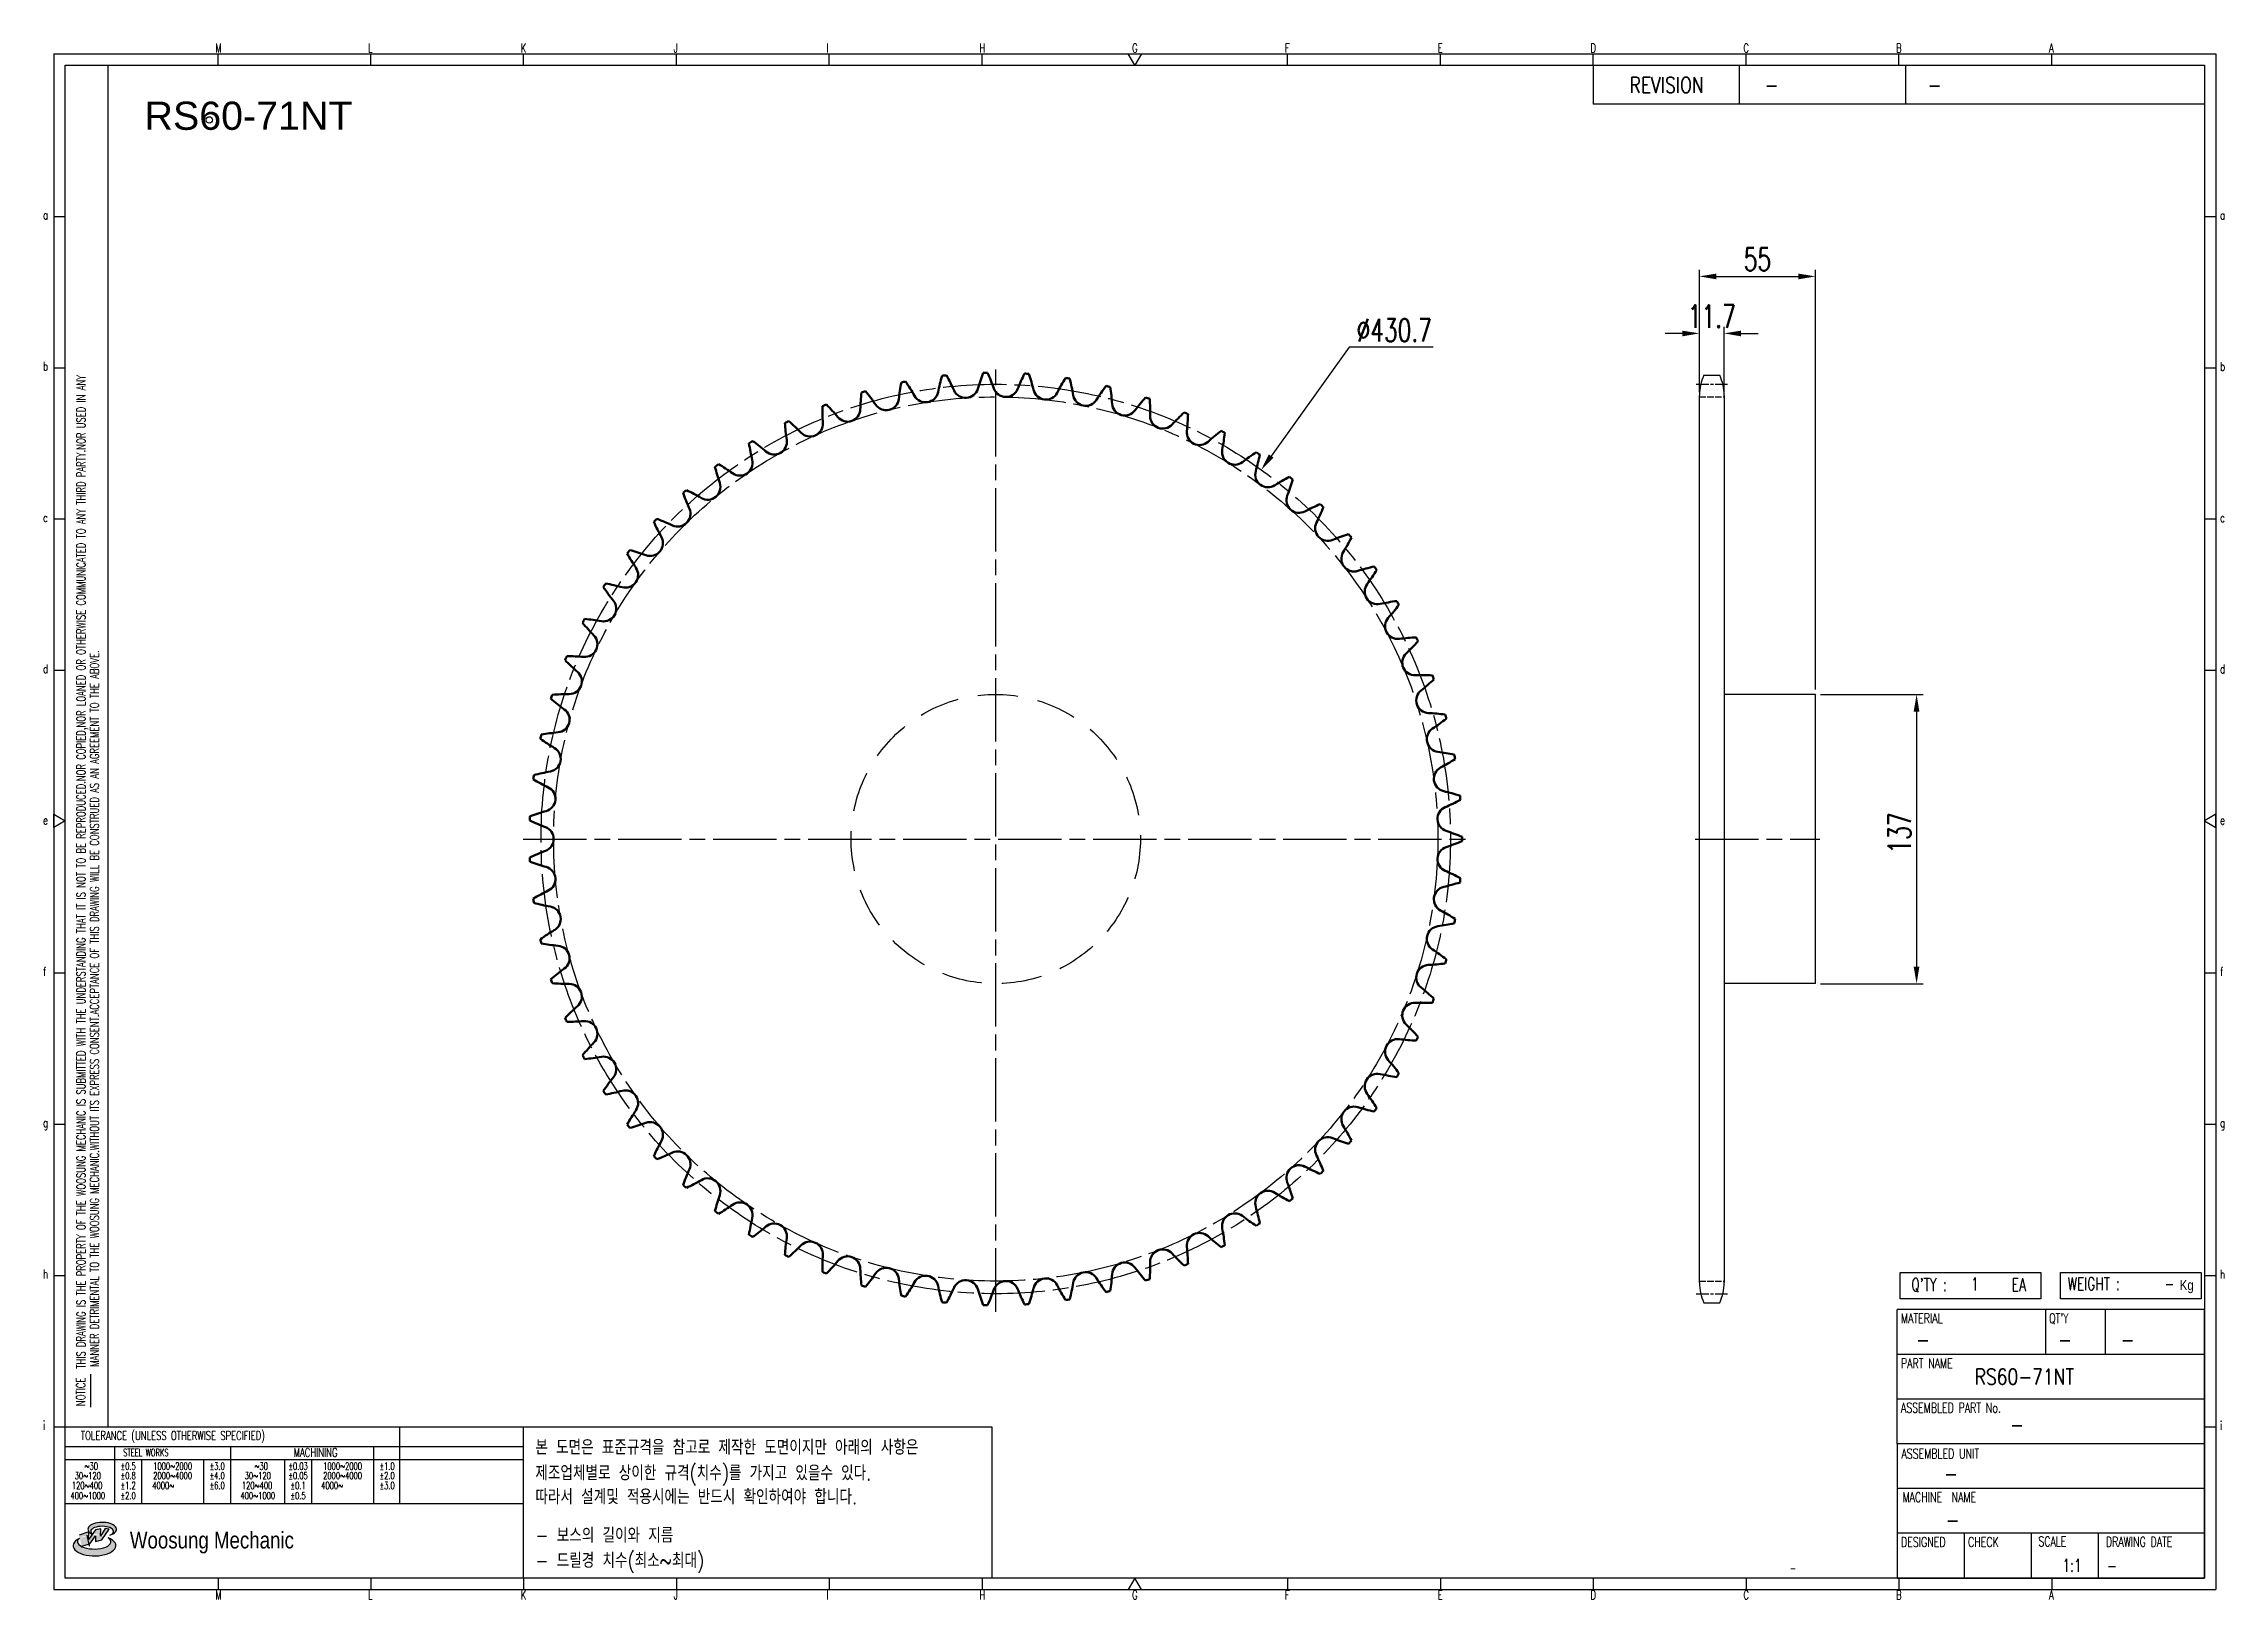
# Model space of a CAD drawing. Header units: millimetres. Extents: x 24038 to 25071, y 27 to 764.
import ezdxf
from ezdxf.enums import TextEntityAlignment as Align

# ---------------------------------------------------------------- set-up
doc = ezdxf.new("R2010")
doc.units = ezdxf.units.MM
for name, pattern in [('AM_ISO02W050', [7.5, 6, -1.5]), ('AM_ISO02W050x2', [3.75, 3, -0.75]), ('AM_ISO08W050', [18, 12, -1.5, 3, -1.5]), ('AM_ISO08W050x2', [9, 6, -0.75, 1.5, -0.75]), ('HIDDEN', [9.525, 6.35, -3.175])]:
    doc.linetypes.add(name, pattern=pattern)
for name, color, linetype, lineweight in [('AM_0N', 7, 'Continuous', 50), ('AM_3N', 6, 'AM_ISO02W050', 25), ('AM_7', 4, 'AM_ISO08W050', 25), ('AM_7N', 4, 'AM_ISO08W050', 25)]:
    doc.layers.add(name, color=color, linetype=linetype, lineweight=lineweight)
for name, color, linetype in [('HL', 2, 'HIDDEN'), ('S-DIM', 7, 'Continuous'), ('TITLE', 7, 'Continuous'), ('도면레이아웃', 7, 'Continuous')]:
    doc.layers.add(name, color=color, linetype=linetype)
doc.styles.add('HAN', font='ROMANS.shx', dxfattribs={"width": 0.7, "bigfont": 'whgtxt.shx'})
doc.styles.add('HKD_ST2', font='romans.shx', dxfattribs={"width": 0.7, "height": 4, "bigfont": '@extfont2.shx'})
doc.styles.add('HSG', font='SIMPLEX.shx', dxfattribs={"width": 0.7, "bigfont": 'HSG.shx'})
doc.styles.add('ROMANS', font='romans.shx', dxfattribs={"width": 0.7, "bigfont": 'whgtxt.shx'})
doc.styles.add('SLDTEXTSTYLE4', font='arial.ttf', dxfattribs={"width": 0.8})
doc.styles.get("Standard").update_dxf_attribs({"font": 'arial.ttf'})
doc.dimstyles.new('APP23', dxfattribs={"dimscale": 4.5, "dimtxt": 2.4, "dimasz": 1.8, "dimexe": 0.7, "dimexo": 0.5, "dimgap": 0.6, "dimtad": 1, "dimtoh": 1, "dimdec": 1, "dimrnd": 0.01, "dimzin": 9, "dimdsep": 46, "dimtxsty": 'HSG', "dimcen": 0, "dimclrd": 1, "dimclre": 1, "dimclrt": 256, "dimazin": 2, "dimtp": 1, "dimtm": 1, "dimtfac": 0.5, "dimtdec": 1, "dimtix": 1, "dimtofl": 0, "dimtmove": 0, "dimatfit": 3, "dimfxl": 0, "dimtvp": 1, "dimtolj": 2, "dimlwd": -1, "dimlwe": -1, "dimarcsym": 0})

# ---------------------------------------------------------------- blocks, each defined once
blk = doc.blocks.new('SUYWSHJH')
at = {"layer": '도면레이아웃'}
h = blk.add_hatch(color=10, dxfattribs=at)
h.paths.add_polyline_path([(1.544, 35.177), (1.554, 34.966), (1.779, 35.034), (2.054, 35.422), (1.908, 35.446), (1.728, 35.167), (1.741, 35.439), (1.547, 35.405), (1.292, 35.041), (1.295, 35.33), (0.943, 35.208), (1.03, 34.8), (1.336, 34.885)])
edge = h.paths.add_edge_path()
edge.add_ellipse((1.795, 35.421), major_axis=(-0.53, 0), ratio=0.487785, start_angle=122.36065, end_angle=403.39574)
edge.add_line((1.411, 35.244), (1.419, 35.261))
edge.add_ellipse((1.798, 35.344), major_axis=(-0.423, 0), ratio=0.444396, start_angle=131.58977, end_angle=386.19408, ccw=False)
edge = h.paths.add_edge_path()
edge.add_ellipse((1.512, 34.815), major_axis=(-0.793, 0), ratio=0.480113, start_angle=314.67633, end_angle=590.85213)
edge.add_ellipse((1.501, 34.958), major_axis=(-0.62, 0), ratio=0.43311, start_angle=331.7024, end_angle=574.42495, ccw=False)
for p, q in [((0, 90.118), (80.15, 90.118)), ((0, 90.118), (0, 33.191)), ((6.089, 89.693), (6.089, 90.118)), ((11.753, 89.693), (11.753, 90.118)), ((17.418, 89.693), (17.418, 90.118)), ((23.082, 89.693), (23.082, 90.118)), ((28.746, 89.693), (28.746, 90.118)), ((34.411, 89.693), (34.411, 90.118)), ((45.739, 89.693), (45.739, 90.118)), ((51.404, 89.693), (51.404, 90.118)), ((57.068, 89.693), (57.068, 90.118)), ((62.732, 89.693), (62.732, 90.118)), ((68.397, 89.693), (68.397, 90.118)), ((74.061, 89.693), (74.061, 90.118)), ((80.15, 90.118), (80.15, 33.191)), ((0, 84.085), (0.425, 84.085)), ((79.725, 84.085), (80.15, 84.085)), ((0, 78.478), (0.425, 78.478)), ((79.725, 78.478), (80.15, 78.478)), ((0, 72.87), (0.425, 72.87)), ((79.725, 72.87), (80.15, 72.87)), ((0, 67.262), (0.425, 67.262)), ((79.725, 67.262), (80.15, 67.262)), ((0, 56.047), (0.425, 56.047)), ((79.725, 56.047), (80.15, 56.047)), ((0, 50.439), (0.425, 50.439)), ((79.725, 50.439), (80.15, 50.439)), ((0, 44.832), (0.425, 44.832)), ((79.725, 44.832), (80.15, 44.832)), ((1.377, 39.947), (1.377, 41.174)), ((0, 39.224), (0.425, 39.224)), ((79.725, 39.224), (80.15, 39.224)), ((0, 33.191), (80.15, 33.191)), ((6.089, 33.616), (6.089, 33.191)), ((11.753, 33.616), (11.753, 33.191)), ((17.418, 33.616), (17.418, 33.191)), ((23.082, 33.616), (23.082, 33.191)), ((28.746, 33.616), (28.746, 33.191)), ((34.411, 33.616), (34.411, 33.191)), ((45.739, 33.616), (45.739, 33.191)), ((51.404, 33.616), (51.404, 33.191)), ((57.068, 33.616), (57.068, 33.191)), ((62.732, 33.616), (62.732, 33.191)), ((68.397, 33.616), (68.397, 33.191)), ((74.061, 33.616), (74.061, 33.191))]:
    blk.add_line(p, q)
at = {"color": 2}
for p, q in [((2.017, 39.224), (2.017, 89.693)), ((0.425, 39.224), (17.418, 39.224)), ((12.816, 39.224), (12.816, 36.382)), ((17.418, 33.616), (17.418, 39.224)), ((0.425, 38.487), (17.418, 38.487)), ((0.425, 38.012), (17.418, 38.012)), ((2.257, 38.487), (2.257, 36.382)), ((3.257, 38.012), (3.257, 36.382)), ((5.557, 38.012), (5.557, 36.382)), ((6.557, 38.5), (6.557, 36.382)), ((8.557, 38.012), (8.557, 36.382)), ((9.557, 38.026), (9.557, 36.382)), ((11.857, 38.487), (11.857, 36.382)), ((0.425, 36.382), (17.418, 36.382))]:
    blk.add_line(p, q, dxfattribs=at)
at = {"color": 6, "ltscale": 0.5}
for p, q in [((57.068, 89.693), (57.068, 88.246)), ((62.47, 89.693), (62.47, 88.246)), ((68.635, 89.693), (68.635, 88.246)), ((79.725, 88.246), (57.068, 88.246)), ((68.336, 38.59), (68.336, 43.563)), ((79.725, 43.563), (68.336, 43.563)), ((73.827, 43.563), (73.827, 41.905)), ((76.037, 43.563), (76.037, 41.905)), ((79.725, 38.59), (79.725, 43.563)), ((79.725, 41.905), (68.336, 41.905)), ((79.725, 40.248), (68.336, 40.248)), ((68.336, 38.59), (68.336, 33.616)), ((79.725, 38.59), (68.336, 38.59)), ((79.725, 33.616), (79.725, 38.59)), ((79.725, 36.932), (68.336, 36.932)), ((79.725, 35.274), (68.336, 35.274)), ((70.822, 33.616), (70.822, 35.274)), ((73.309, 33.616), (73.309, 35.274)), ((75.796, 33.616), (75.796, 35.274)), ((68.336, 33.616), (79.725, 33.616))]:
    blk.add_line(p, q, dxfattribs=at)
for points in [[(40.075, 89.693), (39.83, 90.118), (40.32, 90.118)], [(0.425, 89.693), (79.725, 89.693), (79.725, 33.616), (0.425, 33.616)], [(0.425, 61.679), (0, 61.433), (0, 61.924)], [(79.725, 61.679), (80.15, 61.433), (80.15, 61.924)], [(40.075, 33.616), (39.83, 33.191), (40.32, 33.191)]]:
    blk.add_lwpolyline(points, close=True)
at = {"layer": 'TITLE', "color": 20}
for p, q in [((68.449, 43.961), (68.449, 44.936)), ((68.449, 44.936), (73.654, 44.936)), ((73.654, 44.936), (73.654, 43.961)), ((74.39, 43.961), (74.39, 44.936)), ((74.39, 44.936), (79.595, 44.936)), ((79.595, 44.936), (79.595, 43.961)), ((73.654, 43.961), (68.449, 43.961)), ((79.595, 43.961), (74.39, 43.961))]:
    blk.add_line(p, q, dxfattribs=at)
at = {"layer": '도면레이아웃'}
for p, q in [((1.295, 35.33), (0.943, 35.208)), ((1.03, 34.8), (1.336, 34.885)), ((1.224, 35.208), (1.311, 34.8)), ((1.224, 35.208), (1.224, 35.208)), ((1.547, 35.405), (1.292, 35.041)), ((1.292, 35.041), (1.295, 35.33)), ((1.336, 34.885), (1.544, 35.177)), ((1.419, 35.261), (1.411, 35.244)), ((1.544, 35.177), (1.554, 34.966)), ((1.741, 35.439), (1.547, 35.405)), ((1.554, 34.966), (1.779, 35.034)), ((1.908, 35.446), (1.728, 35.167)), ((1.728, 35.167), (1.741, 35.439)), ((1.779, 35.034), (2.054, 35.422)), ((2.054, 35.422), (1.908, 35.446))]:
    blk.add_line(p, q, dxfattribs=at)
for centre, major_axis, ratio, start_param, end_param in [((1.795, 35.421), (-0.53, 0), 0.487785, 2.135596, 7.040584), ((1.512, 34.815), (-0.793, 0), 0.480113, 5.492138, 10.312315), ((1.501, 34.958), (-0.62, 0), 0.43311, 5.789299, 10.025607), ((1.798, 35.344), (-0.423, 0), 0.444396, 2.296675, 6.740358)]:
    blk.add_ellipse(centre, major_axis=major_axis, ratio=ratio, start_param=start_param, end_param=end_param, dxfattribs=at)
at = {"color": 4, "style": 'HKD_ST2', "width": 0.7}
for s, p in [('M', (5.988, 90.164)), ('L', (11.652, 90.164)), ('K', (17.316, 90.164)), ('J', (22.981, 90.164)), ('I', (28.645, 90.164)), ('H', (34.309, 90.164)), ('G', (39.974, 90.164)), ('F', (45.638, 90.164)), ('E', (51.302, 90.164)), ('D', (56.967, 90.164)), ('C', (62.631, 90.164)), ('B', (68.295, 90.164)), ('A', (73.96, 90.164)), ('a', (-0.395, 83.976)), ('a', (80.305, 83.97)), ('b', (-0.395, 78.368)), ('b', (80.305, 78.362)), ('c', (-0.395, 72.76)), ('c', (80.305, 72.754)), ('d', (-0.395, 67.153)), ('d', (80.305, 67.147)), ('e', (-0.395, 61.545)), ('e', (80.305, 61.539)), ('f', (-0.395, 55.937)), ('f', (80.305, 55.931)), ('g', (-0.395, 50.33)), ('g', (80.305, 50.324)), ('h', (-0.395, 44.722)), ('h', (80.305, 44.716)), ('i', (-0.395, 39.114)), ('i', (80.305, 39.108)), ('M', (5.988, 32.824)), ('L', (11.652, 32.824)), ('K', (17.316, 32.824)), ('J', (22.981, 32.824)), ('I', (28.645, 32.824)), ('H', (34.309, 32.824)), ('G', (39.974, 32.824)), ('F', (45.638, 32.824)), ('E', (51.302, 32.824)), ('D', (56.967, 32.824)), ('C', (62.631, 32.824)), ('B', (68.295, 32.824)), ('A', (73.96, 32.824))]:
    blk.add_text(s, height=0.326, dxfattribs=at).set_placement(p)
for s, height, style, width, p in [('REVISION', 0.5806, 'HAN', 0.8, (58.415, 88.664)), ('-', 0.581, 'HAN', 0.8, (63.426, 88.664)), ('-', 0.581, 'HAN', 0.8, (69.468, 88.664)), ("Q'TY : ", 0.4746, 'HKD_ST2', 0.7, (68.857, 44.253)), ('1', 0.475, 'HKD_ST2', 0.7, (71.071, 44.275)), ('EA', 0.4746, 'HKD_ST2', 0.7, (72.578, 44.253)), ('WEIGHT : ', 0.4746, 'HKD_ST2', 0.7, (74.65, 44.286)), ('-', 0.581, 'HAN', 0.8, (69.029, 42.157)), ('-', 0.581, 'HAN', 0.8, (74.289, 42.157)), ('-', 0.581, 'HAN', 0.8, (76.623, 42.157)), ('-', 0.581, 'HAN', 0.8, (72.515, 39.013)), ('-', 0.581, 'HAN', 0.8, (70.067, 37.189)), ('-', 0.581, 'HAN', 0.8, (70.126, 35.48)), ('1:1', 0.4746, 'HKD_ST2', 0.7, (74.458, 33.848)), ('-', 0.475, 'HKD_ST2', 0.7, (76.112, 33.837))]:
    blk.add_text(s, height=height, dxfattribs=dict(style=style, width=width)).set_placement(p)
at = {"color": 6, "style": 'HKD_ST2', "width": 0.7}
for s, p in [(' THIS DRAWING IS THE PROPERTY OF THE WOOSUNG MECHANIC IS SUBMITTED WITH THE UNDERSTANDING THAT IT IS NOT TO BE REPRODUCED.NOR COPIED,NOR LOANED OR OTHERWISE COMMUNICATED TO ANY THIRD PARTY.NOR USED IN ANY', (1.173, 41.217)), ('MANNER DETRIMENTAL TO THE WOOSUNG MECHANIC.WITHOUT ITS EXPRESS CONSENT.ACCEPTANCE OF THIS DRAWING WILL BE CONSTRUED AS AN AGREEMENT TO THE ABOVE.', (1.672, 41.447))]:
    blk.add_text(s, height=0.326266, rotation=90, dxfattribs=at).set_placement(p)
at = {"style": 'HKD_ST2', "width": 0.7}
blk.add_text('-', height=0.475, dxfattribs=at).set_placement((78.613, 44.286), align=Align.RIGHT)
at = {"color": 4, "style": 'HKD_ST2', "width": 0.7}
for s, height, p in [('MATERIAL', 0.3651, (68.474, 43.425)), ("QT'Y", 0.3651, (73.965, 43.425)), ('PART NAME', 0.3651, (68.474, 41.756)), ('ASSEMBLED PART No.', 0.36511, (68.474, 40.109)), ('ASSEMBLED UNIT', 0.36511, (68.49, 38.408)), ('MACHINE  NAME', 0.36511, (68.532, 36.794)), ('DESIGNED', 0.3651, (68.474, 35.136)), ('CHECK', 0.3651, (70.961, 35.136)), ('SCALE', 0.3651, (73.566, 35.153)), ('DRAWING DATE', 0.36511, (76.071, 35.141))]:
    blk.add_text(s, height=height, dxfattribs=at).set_placement(p, align=Align.TOP_LEFT)
at = {"style": 'HKD_ST2', "width": 0.7}
blk.add_text('NOTICE', height=0.3263, rotation=90, dxfattribs=at).set_placement((1.163, 39.988))
for s, height, style, width, p in [('TOLERANCE (UNLESS OTHERWISE SPECIFIED)', 0.32627, 'HKD_ST2', 0.7, (4.417, 38.896)), ('-', 0.326, 'ROMANS', 0.65, (64.469, 33.975))]:
    blk.add_text(s, height=height, dxfattribs=dict(style=style, width=width)).set_placement(p, align=Align.MIDDLE_CENTER)
at = {"color": 4, "style": 'HKD_ST2', "width": 0.7}
for s, height, p in [('STEEL WORKS', 0.26101, (3.416, 38.268)), ('MACHINING', 0.3263, (9.707, 38.27)), ('%%P0.5', 0.261, (2.757, 37.762)), ('%%P0.8', 0.261, (2.757, 37.411)), ('%%P3.0', 0.261, (6.057, 37.762)), ('%%P4.0', 0.261, (6.057, 37.411)), ('%%P0.03', 0.261, (9.057, 37.762)), ('%%P0.05', 0.261, (9.057, 37.411)), ('%%P1.0', 0.261, (12.357, 37.762)), ('%%P2.0', 0.261, (12.357, 37.411)), ('%%P1.2', 0.261, (2.757, 37.045)), ('%%P2.0', 0.261, (2.757, 36.67)), ('%%P6.0', 0.261, (6.057, 37.045)), ('%%P0.1', 0.261, (9.057, 37.045)), ('%%P0.5', 0.261, (9.057, 36.67)), ('%%P3.0', 0.261, (12.357, 37.045))]:
    blk.add_text(s, height=height, dxfattribs=at).set_placement(p, align=Align.MIDDLE)
for s, height, p in [('30%%126120', 0.261, (1.263, 37.411)), ('%%12630', 0.261, (1.389, 37.762)), ('2000%%1264000', 0.26101, (4.407, 37.411)), ('1000%%1262000', 0.26101, (4.407, 37.762)), ('30%%126120', 0.261, (7.563, 37.411)), ('%%12630', 0.261, (7.689, 37.762)), ('2000%%1264000', 0.26101, (10.707, 37.411)), ('1000%%1262000', 0.26101, (10.707, 37.762)), ('400%%1261000', 0.26101, (1.263, 36.67)), ('120%%126400', 0.26101, (1.237, 37.045)), ('4000%%126', 0.261, (4.061, 37.045)), ('400%%1261000', 0.26101, (7.563, 36.67)), ('120%%126400', 0.26101, (7.537, 37.045)), ('4000%%126', 0.261, (10.321, 37.045))]:
    blk.add_text(s, height=height, dxfattribs=at).set_placement(p, align=Align.MIDDLE_CENTER)
at = {"color": 1, "style": 'SLDTEXTSTYLE4', "width": 0.8}
blk.add_text('Woosung Mechanic', height=0.61957, dxfattribs=at).set_placement((2.822, 34.711))
at = {"layer": 'TITLE', "width": 0.8}
blk.add_text('Kg', height=0.3789, dxfattribs=at).set_placement((78.807, 44.286))
blk = doc.blocks.new('*D2')
at = {"layer": 'Defpoints', "color": 0, "transparency": 16777216}
for p in [(24833.9, 626.5), (24822.2, 596.5), (24833.9, 596.5)]:
    blk.add_point(p, dxfattribs=at)
at = {"layer": 'S-DIM', "color": 1, "transparency": 16777216}
for p, q in [((24814.1, 626.5), (24806, 626.5)), ((24822.2, 598.7), (24822.2, 629.6)), ((24833.9, 598.7), (24833.9, 629.6)), ((24842, 626.5), (24850.1, 626.5))]:
    blk.add_line(p, q, dxfattribs=at)
for points in [[(24814.1, 627.8), (24814.1, 625.1), (24822.2, 626.5)], [(24842, 627.8), (24842, 625.1), (24833.9, 626.5)]]:
    blk.add_solid(points, dxfattribs=at)
at = {"layer": 'S-DIM', "transparency": 16777216, "insert": (24828.1, 634.6), "char_height": 10.8, "attachment_point": 5, "style": 'HSG'}
blk.add_mtext('\\A2;11.7', dxfattribs=at)
blk = doc.blocks.new('*D3')
at = {"layer": 'Defpoints', "color": 0, "transparency": 16777216}
for p in [(24877.2, 653.5), (24822.2, 596.5), (24877.2, 455.5)]:
    blk.add_point(p, dxfattribs=at)
at = {"layer": 'S-DIM', "color": 1, "transparency": 16777216}
for p, q in [((24822.2, 598.7), (24822.2, 656.6)), ((24830.3, 653.5), (24869.1, 653.5)), ((24877.2, 457.8), (24877.2, 656.6))]:
    blk.add_line(p, q, dxfattribs=at)
for points in [[(24830.3, 654.8), (24830.3, 652.1), (24822.2, 653.5)], [(24869.1, 654.8), (24869.1, 652.1), (24877.2, 653.5)]]:
    blk.add_solid(points, dxfattribs=at)
at = {"layer": 'S-DIM', "transparency": 16777216, "insert": (24849.7, 661.6), "char_height": 10.8, "attachment_point": 5, "style": 'HSG'}
blk.add_mtext('\\A2;55', dxfattribs=at)
blk = doc.blocks.new('*D4')
at = {"layer": 'Defpoints', "color": 0, "transparency": 16777216}
for p in [(24877.2, 455.5), (24877.2, 318.5), (24925.1, 318.5)]:
    blk.add_point(p, dxfattribs=at)
at = {"layer": 'S-DIM', "color": 1, "transparency": 16777216}
for p, q in [((24879.5, 455.5), (24928.2, 455.5)), ((24925.1, 447.4), (24925.1, 326.6)), ((24879.5, 318.5), (24928.2, 318.5))]:
    blk.add_line(p, q, dxfattribs=at)
for points in [[(24923.7, 447.4), (24926.4, 447.4), (24925.1, 455.5)], [(24923.7, 326.6), (24926.4, 326.6), (24925.1, 318.5)]]:
    blk.add_solid(points, dxfattribs=at)
at = {"layer": 'S-DIM', "transparency": 16777216, "insert": (24917, 389.9), "char_height": 10.8, "attachment_point": 5, "rotation": 90, "style": 'HSG'}
blk.add_mtext('\\A2;137', dxfattribs=at)
blk = doc.blocks.new('*D5')
at = {"layer": 'Defpoints', "color": 0, "transparency": 16777216}
for p in [(24614.7, 561.9), (24363.3, 212.2)]:
    blk.add_point(p, dxfattribs=at)
at = {"layer": 'S-DIM', "color": 1, "transparency": 16777216}
for p, q in [((24656.4, 619.9), (24619.4, 568.4)), ((24696.2, 619.9), (24656.4, 619.9))]:
    blk.add_line(p, q, dxfattribs=at)
blk.add_solid([(24618.3, 569.2), (24620.5, 567.7), (24614.7, 561.9)], dxfattribs=at)
at = {"layer": 'S-DIM', "transparency": 16777216, "insert": (24677.7, 628), "char_height": 10.8, "attachment_point": 5, "style": 'HSG'}
blk.add_mtext('\\A2;∅430.7', dxfattribs=at)

msp = doc.modelspace()

# ---------------------------------------------------------------- linework, layer by layer
for p, q in [((24824.31, 606.65), (24831.85, 606.65)), ((24822.23, 176.95), (24822.23, 597.15)), ((24833.93, 597.15), (24833.93, 176.95)), ((24877.23, 455.55), (24833.93, 455.55)), ((24877.23, 318.55), (24877.23, 455.55)), ((24877.23, 318.55), (24833.93, 318.55)), ((24824.31, 167.45), (24831.85, 167.45))]:
    msp.add_line(p, q)
at = {"color": 4}
msp.add_lwpolyline([(24265.38, 108.73), (24487.18, 108.73), (24487.18, 37.08), (24265.38, 37.08)], close=True, dxfattribs=at)
msp.add_circle((24116.51, 727.56), 1.54)
for centre, start, end in [((24844.93, 597.15), 155.25994, 180), ((24811.23, 597.15), 0, 24.74006), ((24844.93, 176.95), 180, 204.74006), ((24811.23, 176.95), 335.25994, 0)]:
    msp.add_arc(centre, 22.7, start, end)
at = {"layer": 'AM_0N'}
for centre, radius, start, end in [((24488.98, 387.05), 220.84, 106.21212, 106.74563), ((24346.23, 533.47), 104.33, 34.57746, 38.98274), ((24546.67, 583.24), 104.33, 168.90458, 173.30986), ((24488.98, 387.05), 220.84, 101.1417, 101.67521), ((24359.73, 545.52), 104.33, 29.50704, 33.91232), ((24563.79, 577.37), 104.33, 163.83416, 168.23944), ((24488.98, 387.05), 220.84, 96.07127, 96.60478), ((24374.24, 556.32), 104.33, 24.43662, 28.8419), ((24474.7, 601.97), 6.01, 204.43662, 343.16901), ((24580.32, 570.02), 104.33, 158.76374, 163.16901), ((24488.98, 387.05), 220.84, 91.00085, 91.53436), ((24389.65, 565.8), 104.33, 19.3662, 23.77148), ((24493.75, 602.39), 6.01, 199.3662, 338.09859), ((24596.13, 561.23), 104.33, 153.69331, 158.09859), ((24488.98, 387.05), 220.84, 85.93043, 86.46394), ((24405.83, 573.88), 104.33, 14.29577, 18.70105), ((24512.76, 601.13), 6.01, 194.29577, 333.02817), ((24611.11, 551.08), 104.33, 148.62289, 153.02817), ((24488.98, 387.05), 220.84, 80.86, 81.39352), ((24422.67, 580.5), 104.33, 9.22535, 13.63063), ((24625.12, 539.64), 104.33, 143.55247, 147.95775), ((24488.98, 387.05), 220.84, 75.78958, 76.32309), ((24440.03, 585.6), 104.33, 4.15493, 8.56021), ((24511.23, 590.33), 104.33, 179.04543, 183.4507), ((24488.98, 387.05), 220.84, 111.28254, 111.81605), ((24333.84, 520.28), 104.33, 39.64789, 44.05317), ((24418.81, 590.69), 6.01, 219.64789, 358.38028), ((24529.11, 587.57), 104.33, 173.975, 178.38028), ((24437.08, 596.1), 6.01, 214.57746, 353.30986), ((24455.76, 599.87), 6.01, 209.50704, 348.23944), ((24531.59, 598.19), 6.01, 189.22535, 327.95775), ((24550.08, 593.6), 6.01, 184.15493, 322.88732), ((24638.08, 527.01), 104.33, 138.48205, 142.88732), ((24488.98, 387.05), 220.84, 70.71916, 71.25267), ((24457.77, 589.15), 104.33, 359.08451, 3.48978), ((24649.86, 513.29), 104.33, 133.41162, 137.8169), ((24488.98, 387.05), 220.84, 65.64874, 66.18225), ((24488.98, 387.05), 220.84, 116.35296, 116.88647), ((24493.18, 591.5), 104.33, 184.11585, 188.52113), ((24322.67, 506.05), 104.33, 44.71831, 49.12359), ((24401.08, 583.69), 6.01, 224.71831, 3.4507), ((24568.1, 587.39), 6.01, 179.08451, 317.8169), ((24585.49, 579.61), 6.01, 174.01408, 312.74648), ((24475.75, 591.12), 104.33, 354.01408, 358.41936), ((24660.39, 498.58), 104.33, 128.3412, 132.74648), ((24488.98, 387.05), 220.84, 60.57831, 61.11183), ((24493.84, 591.49), 104.33, 348.94366, 353.34894), ((24488.98, 387.05), 220.84, 121.42339, 121.9569), ((24475.09, 591.07), 104.33, 189.18627, 193.59155), ((24312.81, 490.89), 104.33, 49.78873, 54.19401), ((24384.05, 575.15), 6.01, 229.78873, 8.52113), ((24602.14, 570.33), 6.01, 168.94366, 307.67606), ((24669.58, 482.99), 104.33, 123.27078, 127.67606), ((24511.89, 590.26), 104.33, 343.87324, 348.27852), ((24488.98, 387.05), 220.84, 55.50789, 56.0414), ((24488.98, 387.05), 220.84, 126.49381, 127.02732), ((24457.11, 589.05), 104.33, 194.25669, 198.66197), ((24304.32, 474.91), 104.33, 54.85915, 59.26443), ((24367.83, 565.14), 6.01, 234.85915, 13.59155), ((24617.89, 559.61), 6.01, 163.87324, 302.60563), ((24677.35, 466.65), 104.33, 118.20036, 122.60563), ((24488.98, 387.05), 220.84, 50.43747, 50.97098), ((24488.98, 387.05), 220.84, 131.56423, 132.09774), ((24439.38, 585.44), 104.33, 199.32712, 203.73239), ((24297.28, 458.24), 104.33, 59.92958, 64.33486), ((24352.57, 553.74), 6.01, 239.92958, 18.66197), ((24632.64, 547.54), 6.01, 158.80282, 297.53521), ((24529.76, 587.44), 104.33, 338.80282, 343.20809), ((24488.98, 387.05), 220.84, 136.63465, 137.16816), ((24422.04, 580.28), 104.33, 204.39754, 208.80282), ((24291.74, 441.02), 104.33, 65, 69.40528), ((24338.37, 541.03), 6.01, 245, 23.73239), ((24683.65, 449.7), 104.33, 113.12993, 117.53521), ((24547.31, 583.05), 104.33, 333.73239, 338.13767), ((24488.98, 387.05), 220.84, 45.36705, 45.90056), ((24325.35, 527.12), 6.01, 250.07042, 28.80282), ((24646.26, 534.22), 6.01, 153.73239, 292.46479), ((24688.42, 432.25), 104.33, 108.05951, 112.46479), ((24564.4, 577.13), 104.33, 328.66197, 333.06725), ((24488.98, 387.05), 220.84, 40.29662, 40.83014), ((24488.98, 387.05), 220.84, 141.70508, 142.23859), ((24405.23, 573.61), 104.33, 209.46796, 213.87324), ((24287.74, 423.38), 104.33, 70.07042, 74.4757), ((24658.65, 519.74), 6.01, 148.66197, 287.39437), ((24488.98, 387.05), 220.84, 146.7755, 147.30901), ((24389.07, 565.48), 104.33, 214.53838, 218.94366), ((24285.31, 405.45), 104.33, 75.14085, 79.54612), ((24313.61, 512.11), 6.01, 255.14085, 33.87324), ((24691.64, 414.44), 104.33, 102.98909, 107.39437), ((24669.71, 504.23), 6.01, 143.59155, 282.32394), ((24580.91, 569.72), 104.33, 323.59155, 327.99683), ((24488.98, 387.05), 220.84, 35.2262, 35.75971), ((24303.25, 496.12), 6.01, 260.21127, 38.94366), ((24693.27, 396.42), 104.33, 97.91867, 102.32394), ((24596.69, 560.88), 104.33, 318.52113, 322.9264), ((24488.98, 387.05), 220.84, 30.15578, 30.68929), ((24488.98, 387.05), 220.84, 151.84592, 152.37943), ((24373.69, 555.95), 104.33, 219.60881, 224.01408), ((24284.48, 387.38), 104.33, 80.21127, 84.61655), ((24679.36, 487.8), 6.01, 138.52113, 277.25352), ((24294.33, 479.28), 6.01, 265.28169, 44.01408), ((24693.3, 378.33), 104.33, 92.84824, 97.25352), ((24611.63, 550.68), 104.33, 313.4507, 317.85598), ((24488.98, 387.05), 220.84, 25.08536, 25.61887), ((24488.98, 387.05), 220.84, 156.91634, 157.44985), ((24359.21, 545.1), 104.33, 224.67923, 229.08451), ((24285.26, 369.3), 104.33, 85.28169, 89.68697), ((24286.94, 461.71), 6.01, 270.35211, 49.08451), ((24687.52, 470.58), 6.01, 133.4507, 272.1831), ((24488.98, 387.05), 220.84, 161.98677, 162.52028), ((24287.62, 351.37), 104.33, 90.35211, 94.75739), ((24691.73, 360.31), 104.33, 87.77782, 92.1831), ((24694.13, 452.7), 6.01, 128.38028, 267.11268), ((24625.62, 539.2), 104.33, 308.38028, 312.78556), ((24488.98, 387.05), 220.84, 20.01493, 20.54845), ((24345.75, 533.01), 104.33, 229.74965, 234.15493), ((24281.13, 443.56), 6.01, 275.42254, 54.15493), ((24688.57, 342.5), 104.33, 82.7074, 87.11268), ((24488.98, 387.05), 220.84, 14.94451, 15.47802), ((24488.98, 387.05), 220.84, 167.05719, 167.5907), ((24333.41, 519.78), 104.33, 234.82007, 239.22535), ((24291.56, 333.71), 104.33, 95.42254, 99.82781), ((24699.13, 434.31), 6.01, 123.30986, 262.04225), ((24638.53, 526.53), 104.33, 303.30986, 307.71514), ((24276.95, 424.97), 6.01, 280.49296, 59.22535), ((24683.85, 325.03), 104.33, 77.63698, 82.04225), ((24650.27, 512.77), 104.33, 298.23944, 302.64471), ((24488.98, 387.05), 220.84, 9.87409, 10.4076), ((24488.98, 387.05), 220.84, 172.12761, 172.66112), ((24322.29, 505.51), 104.33, 239.8905, 244.29577), ((24297.05, 316.47), 104.33, 100.49296, 104.89824), ((24702.48, 415.56), 6.01, 118.23944, 256.97183), ((24274.43, 406.08), 6.01, 285.56338, 64.29577), ((24677.61, 308.05), 104.33, 72.56655, 76.97183), ((24660.75, 498.02), 104.33, 293.16901, 297.57429), ((24488.98, 387.05), 220.84, 4.80367, 5.33718), ((24488.98, 387.05), 220.84, 177.19803, 177.73154), ((24312.47, 490.32), 104.33, 244.96092, 249.3662), ((24304.04, 299.78), 104.33, 105.56338, 109.96866), ((24273.59, 387.05), 6.01, 290.6338, 69.3662), ((24704.17, 396.58), 6.01, 113.16901, 251.90141), ((24704.17, 377.52), 6.01, 108.09859, 246.83099), ((24669.89, 291.69), 104.33, 67.49613, 71.90141), ((24669.89, 482.41), 104.33, 288.09859, 292.50387), ((24488.98, 387.05), 220.84, 359.73324, 0.26676), ((24312.47, 283.78), 104.33, 110.6338, 115.03908), ((24488.98, 387.05), 220.84, 182.26846, 182.80197), ((24304.04, 474.31), 104.33, 250.03134, 254.43662), ((24274.43, 368.01), 6.01, 295.70423, 74.43662), ((24660.75, 276.07), 104.33, 62.42571, 66.83099), ((24322.29, 268.58), 104.33, 115.70423, 120.1095), ((24702.48, 358.54), 6.01, 103.02817, 241.76056), ((24677.61, 466.05), 104.33, 283.02817, 287.43345), ((24488.98, 387.05), 220.84, 354.66282, 355.19633), ((24488.98, 387.05), 220.84, 187.33888, 187.87239), ((24297.05, 457.62), 104.33, 255.10176, 259.50704), ((24276.95, 349.12), 6.01, 300.77465, 79.50704), ((24650.27, 261.33), 104.33, 57.35529, 61.76056), ((24333.41, 254.32), 104.33, 120.77465, 125.17993), ((24699.13, 339.78), 6.01, 97.95775, 236.69014), ((24683.85, 449.07), 104.33, 277.95775, 282.36302), ((24488.98, 387.05), 220.84, 349.5924, 350.12591), ((24488.98, 387.05), 220.84, 192.4093, 192.94281), ((24291.56, 440.39), 104.33, 260.17219, 264.57746), ((24281.13, 330.53), 6.01, 305.84507, 84.57746), ((24638.53, 247.56), 104.33, 52.28486, 56.69014), ((24345.75, 241.09), 104.33, 125.84507, 130.25035), ((24488.98, 387.05), 220.84, 197.47972, 198.01323), ((24694.13, 321.39), 6.01, 92.88732, 231.61972), ((24688.57, 431.6), 104.33, 272.88732, 277.2926), ((24488.98, 387.05), 220.84, 344.52198, 345.05549), ((24287.62, 422.73), 104.33, 265.24261, 269.64789), ((24286.94, 312.38), 6.01, 310.91549, 89.64789), ((24625.62, 234.89), 104.33, 47.21444, 51.61972), ((24488.98, 387.05), 220.84, 339.45155, 339.98507), ((24359.21, 229), 104.33, 130.91549, 135.32077), ((24488.98, 387.05), 220.84, 202.55015, 203.08366), ((24285.26, 404.79), 104.33, 270.31303, 274.71831), ((24294.33, 294.82), 6.01, 315.98592, 94.71831), ((24687.52, 303.52), 6.01, 87.8169, 226.5493), ((24691.73, 413.79), 104.33, 267.8169, 272.22218), ((24373.69, 218.15), 104.33, 135.98592, 140.39119), ((24679.36, 286.3), 6.01, 82.74648, 221.47887), ((24693.3, 395.76), 104.33, 262.74648, 267.15176), ((24611.63, 223.41), 104.33, 42.14402, 46.5493), ((24488.98, 387.05), 220.84, 334.38113, 334.91464), ((24488.98, 387.05), 220.84, 207.62057, 208.15408), ((24284.48, 386.72), 104.33, 275.38345, 279.78873), ((24303.25, 277.98), 6.01, 321.05634, 99.78873), ((24596.69, 213.21), 104.33, 37.0736, 41.47887), ((24389.07, 208.62), 104.33, 141.05634, 145.46162), ((24669.71, 269.87), 6.01, 77.67606, 216.40845), ((24693.27, 377.67), 104.33, 257.67606, 262.08133), ((24488.98, 387.05), 220.84, 329.31071, 329.84422), ((24488.98, 387.05), 220.84, 212.69099, 213.2245), ((24285.31, 368.65), 104.33, 280.45388, 284.85915), ((24313.61, 261.99), 6.01, 326.12676, 104.85915), ((24405.23, 200.49), 104.33, 146.12676, 150.53204), ((24658.65, 254.35), 6.01, 72.60563, 211.33803), ((24691.64, 359.65), 104.33, 252.60563, 257.01091), ((24580.91, 204.37), 104.33, 32.00317, 36.40845), ((24488.98, 387.05), 220.84, 324.24029, 324.7738), ((24488.98, 387.05), 220.84, 217.76141, 218.29492), ((24287.74, 350.72), 104.33, 285.5243, 289.92958), ((24325.35, 246.98), 6.01, 331.19718, 109.92958), ((24564.4, 196.96), 104.33, 26.93275, 31.33803), ((24422.04, 193.81), 104.33, 151.19718, 155.60246), ((24291.74, 333.07), 104.33, 290.59472, 295), ((24338.37, 233.07), 6.01, 336.26761, 115), ((24646.26, 239.88), 6.01, 67.53521, 206.26761), ((24688.42, 341.85), 104.33, 247.53521, 251.94049), ((24488.98, 387.05), 220.84, 319.16986, 319.70338), ((24488.98, 387.05), 220.84, 222.83184, 223.36535), ((24439.38, 188.65), 104.33, 156.26761, 160.67288), ((24632.64, 226.55), 6.01, 62.46479, 201.19718), ((24683.65, 324.4), 104.33, 242.46479, 246.87007), ((24547.31, 191.04), 104.33, 21.86233, 26.26761), ((24488.98, 387.05), 220.84, 314.09944, 314.63295), ((24488.98, 387.05), 220.84, 227.90226, 228.43577), ((24297.28, 315.85), 104.33, 295.66514, 300.07042), ((24352.57, 220.36), 6.01, 341.33803, 120.07042), ((24457.11, 185.05), 104.33, 161.33803, 165.74331), ((24617.89, 214.49), 6.01, 57.39437, 196.12676), ((24677.35, 307.44), 104.33, 237.39437, 241.79964), ((24529.76, 186.66), 104.33, 16.79191, 21.19718), ((24488.98, 387.05), 220.84, 232.97268, 233.50619), ((24304.32, 299.19), 104.33, 300.73557, 305.14085), ((24367.83, 208.95), 6.01, 346.40845, 125.14085), ((24475.09, 183.02), 104.33, 166.40845, 170.81373), ((24602.14, 203.77), 6.01, 52.32394, 191.05634), ((24669.58, 291.1), 104.33, 232.32394, 236.72922), ((24511.89, 183.84), 104.33, 11.72148, 16.12676), ((24488.98, 387.05), 220.84, 309.02902, 309.56253), ((24488.98, 387.05), 220.84, 238.0431, 238.57661), ((24312.81, 283.21), 104.33, 305.80599, 310.21127), ((24384.05, 198.94), 6.01, 351.47887, 130.21127), ((24493.18, 182.59), 104.33, 171.47887, 175.88415), ((24401.08, 190.4), 6.01, 356.5493, 135.28169), ((24585.49, 194.49), 6.01, 47.25352, 185.98592), ((24660.39, 275.52), 104.33, 227.25352, 231.6588), ((24493.84, 182.61), 104.33, 6.65106, 11.05634), ((24488.98, 387.05), 220.84, 303.9586, 304.49211), ((24488.98, 387.05), 220.84, 243.11353, 243.64704), ((24322.67, 268.05), 104.33, 310.87641, 315.28169), ((24511.23, 183.76), 104.33, 176.5493, 180.95457), ((24333.84, 253.81), 104.33, 315.94683, 320.35211), ((24418.81, 183.41), 6.01, 1.61972, 140.35211), ((24550.08, 180.5), 6.01, 37.11268, 175.84507), ((24457.77, 184.95), 104.33, 356.51022, 0.91549), ((24568.1, 186.71), 6.01, 42.1831, 180.91549), ((24649.86, 260.81), 104.33, 222.1831, 226.58838), ((24475.75, 182.98), 104.33, 1.58064, 5.98592), ((24488.98, 387.05), 220.84, 298.88817, 299.42169), ((24488.98, 387.05), 220.84, 248.18395, 248.71746), ((24529.11, 186.52), 104.33, 181.61972, 186.025), ((24346.23, 240.62), 104.33, 321.01726, 325.42254), ((24437.08, 178), 6.01, 6.69014, 145.42254), ((24546.67, 190.86), 104.33, 186.69014, 191.09542), ((24359.73, 228.58), 104.33, 326.08768, 330.49296), ((24455.76, 174.23), 6.01, 11.76056, 150.49296), ((24474.7, 172.13), 6.01, 16.83099, 155.56338), ((24493.75, 171.71), 6.01, 21.90141, 160.6338), ((24512.76, 172.97), 6.01, 26.97183, 165.70423), ((24611.11, 223.02), 104.33, 206.97183, 211.37711), ((24422.67, 193.6), 104.33, 346.36937, 350.77465), ((24531.59, 175.91), 6.01, 32.04225, 170.77465), ((24625.12, 234.45), 104.33, 212.04225, 216.44753), ((24440.03, 188.5), 104.33, 351.43979, 355.84507), ((24638.08, 247.08), 104.33, 217.11268, 221.51795), ((24488.98, 387.05), 220.84, 288.74733, 289.28084), ((24488.98, 387.05), 220.84, 293.81775, 294.35126), ((24488.98, 387.05), 220.84, 253.25437, 253.78788), ((24488.98, 387.05), 220.84, 258.32479, 258.8583), ((24563.79, 196.72), 104.33, 191.76056, 196.16584), ((24488.98, 387.05), 220.84, 263.39522, 263.92873), ((24374.24, 217.78), 104.33, 331.1581, 335.56338), ((24580.32, 204.08), 104.33, 196.83099, 201.23626), ((24488.98, 387.05), 220.84, 268.46564, 268.99915), ((24389.65, 208.3), 104.33, 336.22852, 340.6338), ((24596.13, 212.87), 104.33, 201.90141, 206.30669), ((24488.98, 387.05), 220.84, 273.53606, 274.06957), ((24405.83, 200.22), 104.33, 341.29895, 345.70423), ((24488.98, 387.05), 220.84, 278.60648, 279.14), ((24488.98, 387.05), 220.84, 283.67691, 284.21042)]:
    msp.add_arc(centre, radius, start, end, dxfattribs=at)
at = {"layer": 'AM_3N', "linetype": 'AM_ISO02W050x2'}
for p, q in [((24822.23, 596.49), (24833.93, 596.49)), ((24822.23, 177.61), (24833.93, 177.61))]:
    msp.add_line(p, q, dxfattribs=at)
at = {"layer": 'AM_7', "linetype": 'AM_ISO08W050x2', "ltscale": 5}
for p, q in [((24488.98, 163.21), (24488.98, 610.89)), ((24265.14, 387.05), (24712.82, 387.05)), ((24820.23, 387.05), (24879.23, 387.05))]:
    msp.add_line(p, q, dxfattribs=at)
for radius in [215.34, 209.38]:
    msp.add_circle((24488.98, 387.05), radius, dxfattribs=at)
at = {"layer": 'AM_7N', "linetype": 'AM_ISO08W050x2'}
for p, q in [((24820.67, 602.44), (24835.49, 602.44)), ((24820.67, 171.65), (24835.49, 171.65))]:
    msp.add_line(p, q, dxfattribs=at)
at = {"layer": 'HL', "ltscale": 3}
msp.add_circle((24488.98, 387.05), 68.5, dxfattribs=at)

# ---------------------------------------------------------------- block references
at = {"xscale": 12.7763211407858, "yscale": 12.7763211407858, "zscale": 12.7763211407858}
msp.add_blockref('SUYWSHJH', (24042.85, -392.41), dxfattribs=at)

# ---------------------------------------------------------------- texts
at = {"color": 2}
msp.add_text('RS60-71NT', height=13.349, dxfattribs=at).set_placement((24085.86, 722.9))
at = {"style": 'HAN', "width": 0.8}
msp.add_text('RS60-71NT', height=7.418, dxfattribs=at).set_placement((24952.61, 128.68))
at = {"color": 4, "style": 'HAN', "width": 0.8}
for s, p in [('본 도면은 표준규격을 참고로 제작한 도면이지만 아래의 사항은', (24270.94, 95.47)), ('제조업체별로 상이한 규격(치수)를 가지고 있을수 있다.', (24270.94, 83.3)), ('따라서 설계및 적용시에는 반드시 확인하여야 합니다.', (24270.94, 72.01)), ('- 보스의 길이와 지름', (24270.94, 53.81)), ('- 드릴경 치수(최소~최대)', (24270.94, 41.85))]:
    msp.add_text(s, height=7.0188, dxfattribs=at).set_placement(p)

# ---------------------------------------------------------------- dimensions: what is measured, and where the dimension line sits
at = {"layer": 'S-DIM'}
dim = msp.add_linear_dim(base=(24877.23, 653.45), p1=(24822.23, 596.49), p2=(24877.23, 455.55), dimstyle='APP23', dxfattribs=at)
dim.commit()
dim.dimension.update_dxf_attribs({"geometry": '*D3', "text_midpoint": (24849.73, 661.55)})
dim = msp.add_linear_dim(base=(24833.93, 626.45), p1=(24822.23, 596.49), p2=(24833.93, 596.49), dimstyle='APP23', dxfattribs=at)
dim.commit()
dim.dimension.update_dxf_attribs({"geometry": '*D2', "text_midpoint": (24828.08, 626.45), "dimtype": 128})
dim = msp.add_diameter_dim_2p(p1=(24363.25, 212.23), p2=(24614.71, 561.87), dimstyle='APP23', dxfattribs=at)
dim.commit()
dim.dimension.update_dxf_attribs({"geometry": '*D5', "text_midpoint": (24677.69, 619.89), "dimtype": 131})
dim = msp.add_linear_dim(base=(24925.05, 318.55), p1=(24877.23, 455.55), p2=(24877.23, 318.55), angle=90, dimstyle='APP23', dxfattribs=at)
dim.commit()
dim.dimension.update_dxf_attribs({"geometry": '*D4', "text_midpoint": (24925.05, 389.86), "dimtype": 128})

doc.saveas('drawing.dxf')
